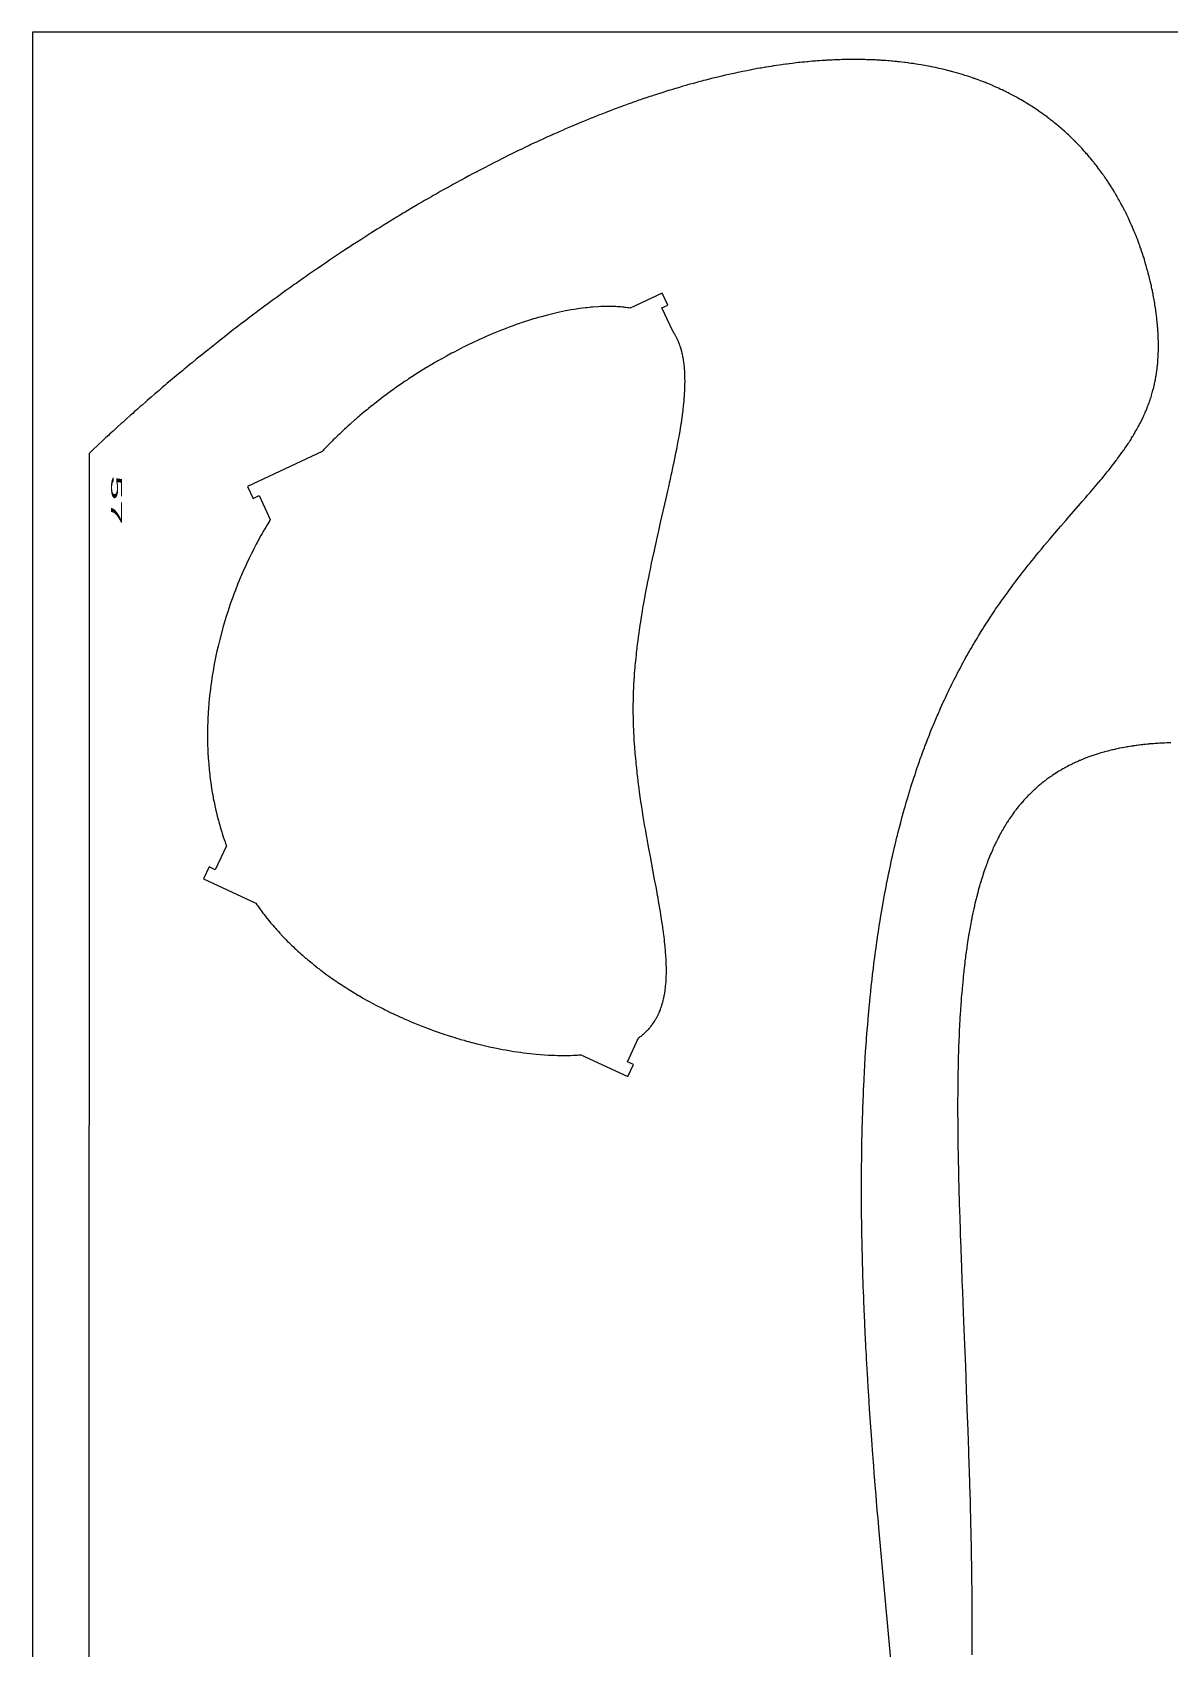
# Model space of a CAD drawing. Header units: metres. Extents: x 790 to 915, y 0 to 250.
# Drawn here: x 790.3 to 841.8, y 176.3 to 249.5 of the extents above; entities that cross this region are included whole.
import ezdxf

# ---------------------------------------------------------------- set-up
doc = ezdxf.new("R2010")
doc.units = ezdxf.units.M
doc.header["$MEASUREMENT"] = 0
doc.layers.add('1', color=7, linetype='Continuous', lineweight=0)
doc.styles.add('Style-ENGINEERING', font='ENGINEERING.shx')

msp = doc.modelspace()

# ---------------------------------------------------------------- linework, layer by layer
at = {"flags": 128}
for points in [[(915.266535, -0.455962), (915.266535, 249.544038), (790.266535, 249.544038), (790.266535, -0.455962), (915.266535, -0.455962)], [(829.147963, 175.811909), (829.102369, 176.308662), (829.010862, 177.302144), (828.919442, 178.295632), (828.873945, 178.792393), (828.813659, 179.454771), (828.78372, 179.785976), (828.739121, 180.282808), (828.680329, 180.945304), (828.651262, 181.276578), (828.608121, 181.773526), (828.570278, 182.215297), (828.551547, 182.436197), (828.523703, 182.767568), (828.482536, 183.264672), (828.446586, 183.706593), (828.42885, 183.927572), (828.402556, 184.259066), (828.37665, 184.59059), (828.363847, 184.756364), (828.336693, 185.112498), (828.323298, 185.29058), (828.303442, 185.557721), (828.274202, 185.958476), (828.245636, 186.359284), (828.231615, 186.55971), (828.20411, 186.960603), (828.190634, 187.161072), (828.170772, 187.461804), (828.164696, 187.555141), (828.138528, 187.964845), (828.125758, 188.169691), (828.107004, 188.476953), (828.088741, 188.784205), (828.079798, 188.937828), (828.062293, 189.245067), (828.053734, 189.398683), (828.041143, 189.629103), (828.024822, 189.93632), (828.016864, 190.089925), (828.005186, 190.320327), (827.988259, 190.66592), (827.973817, 190.973103), (827.966813, 191.12669), (827.956583, 191.357066), (827.941867, 191.702619), (827.927919, 192.048157), (827.921238, 192.22092), (827.910295, 192.515762), (827.905043, 192.663179), (827.897443, 192.884299), (827.886677, 193.215967), (827.876684, 193.547621), (827.871983, 193.713442), (827.864118, 194.008227), (827.860424, 194.155615), (827.855187, 194.376691), (827.848021, 194.708293), (827.841697, 195.03988), (827.838855, 195.205667), (827.834339, 195.50039), (827.832341, 195.647747), (827.829673, 195.868776), (827.827405, 196.089797), (827.826422, 196.200305), (827.824761, 196.421316), (827.824085, 196.531818), (827.823264, 196.697568), (827.822388, 196.992224), (827.822232, 197.139547), (827.822356, 197.360525), (827.822914, 197.581494), (827.823357, 197.691976), (827.824576, 197.912933), (827.825352, 198.023409), (827.826729, 198.189119), (827.829808, 198.483702), (827.831654, 198.630988), (827.834813, 198.851909), (827.838444, 199.072822), (827.840439, 199.183275), (827.844789, 199.404175), (827.847147, 199.514622), (827.850913, 199.680287), (827.858298, 199.974791), (827.862326, 200.122037), (827.868791, 200.342897), (827.875771, 200.563749), (827.879457, 200.674171), (827.887223, 200.895007), (827.891305, 201.005422), (827.89768, 201.17104), (827.90563, 201.36732), (827.909767, 201.465457), (827.916176, 201.612658), (827.926255, 201.833453), (827.936899, 202.054236), (827.942435, 202.164624), (827.953941, 202.385392), (827.959912, 202.495772), (827.969145, 202.661337), (827.980522, 202.857554), (827.986388, 202.955659), (827.995412, 203.102813), (828.009461, 203.323534), (828.024131, 203.544243), (828.031702, 203.654594), (828.047323, 203.875286), (828.055375, 203.985627), (828.067758, 204.151134), (828.082913, 204.347281), (828.090688, 204.445351), (828.102599, 204.592452), (828.121033, 204.813092), (828.140157, 205.033719), (828.149982, 205.144028), (828.170162, 205.364636), (828.180521, 205.474935), (828.196399, 205.640378), (828.215752, 205.836448), (828.215752, 205.836448), (828.225648, 205.934478), (828.240771, 206.08152), (828.264088, 206.30207), (828.288179, 206.522606), (828.300519, 206.632868), (828.325795, 206.853383), (828.338734, 206.963634), (828.358526, 207.129004), (828.385638, 207.349485), (828.399508, 207.459719), (828.420711, 207.625063), (828.442398, 207.790398), (828.453426, 207.873062), (828.481537, 208.079712), (828.495886, 208.183031), (828.517778, 208.338004), (828.540119, 208.492968), (828.551458, 208.570447), (828.558316, 208.616932), (828.587648, 208.81269), (828.602577, 208.910486), (828.625303, 209.057076), (828.648429, 209.20354), (828.660142, 209.276725), (828.683874, 209.422998), (828.695893, 209.496087), (828.714112, 209.605659), (828.738765, 209.751643), (828.751247, 209.824586), (828.770164, 209.93394), (828.79898, 210.097832), (828.833823, 210.291857), (828.851528, 210.38878), (828.878442, 210.534054), (828.905786, 210.679192), (828.919621, 210.75171), (828.947617, 210.896643), (828.96178, 210.969058), (828.983231, 211.077615), (829.01222, 211.222237), (829.026882, 211.294495), (829.049085, 211.402816), (829.082865, 211.565148), (829.113375, 211.709292), (829.128801, 211.78131), (829.152157, 211.889269), (829.187678, 212.051054), (829.22379, 212.212654), (829.24207, 212.293383), (829.285998, 212.484554), (829.30828, 212.580039), (829.342105, 212.723141), (829.376416, 212.866091), (829.393754, 212.937508), (829.4288, 213.080226), (829.446508, 213.151527), (829.473304, 213.258405), (829.509471, 213.400772), (829.527743, 213.471896), (829.555388, 213.578507), (829.597394, 213.738255), (829.635279, 213.880081), (829.654416, 213.950933), (829.683365, 214.057135), (829.727342, 214.216263), (829.771988, 214.375182), (829.794564, 214.454561), (829.830586, 214.579892), (829.848757, 214.642507), (829.876214, 214.736367), (829.917854, 214.877013), (829.960045, 215.017487), (829.981348, 215.087659), (830.024372, 215.22787), (830.046095, 215.29791), (830.078943, 215.402887), (830.123238, 215.542699), (830.1456, 215.612538), (830.179411, 215.717212), (830.230739, 215.874031), (830.276984, 216.013231), (830.300326, 216.082762), (830.335617, 216.186971), (830.38918, 216.343088), (830.443503, 216.498966), (830.470951, 216.576815), (830.514718, 216.699712), (830.536783, 216.761104), (830.570109, 216.85312), (830.620612, 216.990981), (830.67174, 217.128647), (830.697538, 217.197406), (830.74961, 217.334775), (830.775884, 217.403385), (830.815595, 217.506206), (830.869104, 217.643123), (830.896102, 217.711506), (830.936903, 217.813984), (830.998794, 217.967484), (831.054509, 218.103708), (831.082616, 218.171742), (831.125089, 218.273695), (831.189506, 218.426401), (831.254779, 218.578839), (831.287739, 218.654956), (831.340267, 218.775101), (831.366734, 218.83511), (831.406692, 218.925042), (831.467209, 219.059758), (831.528425, 219.194254), (831.559297, 219.261419), (831.621571, 219.395583), (831.652975, 219.462581), (831.700415, 219.562972), (831.764298, 219.696631), (831.79651, 219.763375), (831.845168, 219.863384), (831.894235, 219.963265), (831.918923, 220.013157), (831.989434, 220.154341), (832.025002, 220.224835), (832.078746, 220.330452), (832.132961, 220.435921), (832.160247, 220.4886), (832.215174, 220.593846), (832.242817, 220.646412), (832.284505, 220.725192), (832.34051, 220.830099), (832.368692, 220.882496), (832.411193, 220.961021), (832.475455, 221.078647), (832.486858, 221.099383), (832.522441, 221.163827), (832.594079, 221.292385), (832.666343, 221.420503), (832.714867, 221.505671), (832.747372, 221.562342), (832.812751, 221.675423), (832.855041, 221.747936), (832.883348, 221.796199), (832.940233, 221.892535), (832.968811, 221.940608), (833.026238, 222.036565), (833.084025, 222.13227), (833.122749, 222.195933), (833.200676, 222.322926), (833.24479, 222.394163), (833.274311, 222.441577), (833.333619, 222.536217), (833.363407, 222.583444), (833.423248, 222.677712), (833.483441, 222.771733), (833.523766, 222.834277), (833.604883, 222.959038), (833.650784, 223.029025), (833.681494, 223.075607), (833.743173, 223.168589), (833.774142, 223.21499), (833.836338, 223.307611), (833.898875, 223.399992), (833.940756, 223.461448), (834.024968, 223.584043), (834.0726, 223.652819), (834.104459, 223.698597), (834.168427, 223.789978), (834.200534, 223.835582), (834.264996, 223.926618), (834.329783, 224.017425), (834.373154, 224.077838), (834.460323, 224.198365), (834.509604, 224.265988), (834.608696, 224.400862), (834.708484, 224.53525), (834.775389, 224.624576), (834.82016, 224.684009), (834.910096, 224.8026), (834.960915, 224.869147), (835.063037, 225.001902), (835.165794, 225.134212), (835.234642, 225.222179), (835.280691, 225.280718), (835.373144, 225.397549), (835.425352, 225.463124), (835.530197, 225.593973), (835.635596, 225.724436), (835.706159, 225.811202), (835.75333, 225.868957), (835.847972, 225.984256), (835.968307, 226.129794), (836.048858, 226.22659), (836.102698, 226.291023), (836.210698, 226.419665), (836.332664, 226.564029), (836.414219, 226.660064), (836.468692, 226.724002), (836.577867, 226.851683), (836.742149, 227.042767), (836.851968, 227.169906), (836.851968, 227.169906), (837.072171, 227.423708), (837.320509, 227.70872), (837.651876, 228.088526), (837.817329, 228.278623), (837.98242, 228.469026), (838.064775, 228.564388), (838.174332, 228.691748), (838.228987, 228.755531), (838.310796, 228.851353), (838.419509, 228.979425), (838.47369, 229.043607), (838.554722, 229.140084), (838.662271, 229.269136), (838.715814, 229.333857), (838.795814, 229.431204), (838.866586, 229.51802), (838.901844, 229.561535), (838.954565, 229.626949), (839.03325, 229.725404), (839.111429, 229.824286), (839.150317, 229.873896), (839.208383, 229.948536), (839.266117, 230.023456), (839.294854, 230.061025), (839.352057, 230.136392), (839.38052, 230.174192), (839.423035, 230.231045), (839.481422, 230.309923), (839.510426, 230.349469), (839.553687, 230.408927), (839.618009, 230.498436), (839.681618, 230.588347), (839.713145, 230.633459), (839.755545, 230.694734), (839.776611, 230.725448), (839.808038, 230.771614), (839.854783, 230.841087), (839.901042, 230.910834), (839.923984, 230.945813), (839.964454, 231.008177), (839.984534, 231.039445), (840.014457, 231.08646), (840.058889, 231.157237), (840.102763, 231.228329), (840.124485, 231.263996), (840.162743, 231.327607), (840.181696, 231.359511), (840.209901, 231.407495), (840.251695, 231.47976), (840.292857, 231.552381), (840.313196, 231.588828), (840.345001, 231.646613), (840.360747, 231.675593), (840.384167, 231.719176), (840.418844, 231.784806), (840.452965, 231.85075), (840.469813, 231.883841), (840.503078, 231.950268), (840.519492, 231.983605), (840.543834, 232.033767), (840.575763, 232.100947), (840.591498, 232.134666), (840.614809, 232.185409), (840.637767, 232.236352), (840.649111, 232.261899), (840.676461, 232.324562), (840.689931, 232.356009), (840.709879, 232.403325), (840.739214, 232.47463), (840.767837, 232.546336), (840.781879, 232.582341), (840.809417, 232.654659), (840.822911, 232.690973), (840.842805, 232.74564), (840.846823, 232.756851), (840.869211, 232.82044), (840.883778, 232.862884), (840.893331, 232.891204), (840.912056, 232.947897), (840.925767, 232.990466), (840.934749, 233.018867), (840.952336, 233.075726), (840.960941, 233.104182), (840.977774, 233.16115), (840.994105, 233.21819), (841.004714, 233.256257), (841.025268, 233.332488), (841.035792, 233.372897), (841.04267, 233.399857), (841.056098, 233.453823), (841.062649, 233.48083), (841.075425, 233.534891), (841.087768, 233.589015), (841.095757, 233.625132), (841.111164, 233.69745), (841.119497, 233.738177), (841.124919, 233.765347), (841.135447, 233.819734), (841.140554, 233.84695), (841.150452, 233.901429), (841.159934, 233.955967), (841.166026, 233.992359), (841.17766, 234.065223), (841.183885, 234.106256), (841.187908, 234.133629), (841.195651, 234.18842), (841.199372, 234.215837), (841.206514, 234.270714), (841.213259, 234.325649), (841.217537, 234.362305), (841.225572, 234.43569), (841.229789, 234.477014), (841.237575, 234.559754), (841.244507, 234.642619), (841.24866, 234.697929), (841.251223, 234.734833), (841.255857, 234.808712), (841.257593, 234.839474), (841.260733, 234.901047), (841.263433, 234.962684), (841.26499, 235.00381), (841.26753, 235.086146), (841.268938, 235.14797), (841.269642, 235.189219), (841.270497, 235.2718), (841.270649, 235.31313), (841.270413, 235.395868), (841.269465, 235.47871), (841.268443, 235.533995), (841.267591, 235.570876), (841.265479, 235.644697), (841.265091, 235.656547), (841.261498, 235.751252), (841.258633, 235.814292), (841.256519, 235.856277), (841.25181, 235.940148), (841.249219, 235.982035), (841.243576, 236.065716), (841.23733, 236.149273), (841.232838, 236.20491), (841.229701, 236.241973), (841.22309, 236.316029), (841.219177, 236.357646), (841.210942, 236.440796), (841.202171, 236.523837), (841.196033, 236.579138), (841.191815, 236.615979), (841.18308, 236.689601), (841.177995, 236.730978), (841.167457, 236.813657), (841.156432, 236.896236), (841.148814, 236.951235), (841.132939, 237.0611), (841.126768, 237.102255), (841.114072, 237.184492), (841.100906, 237.266634), (841.091869, 237.321341), (841.073173, 237.43063), (841.06595, 237.471569), (841.051156, 237.553378), (841.035903, 237.635092), (841.025478, 237.689516), (841.004019, 237.798238), (840.995762, 237.838967), (840.978907, 237.920353), (840.961596, 238.001646), (840.949803, 238.05579), (840.92561, 238.163954), (840.90061, 238.271952), (840.887808, 238.325889), (840.868225, 238.406718), (840.848189, 238.487453), (840.838001, 238.527786), (840.813396, 238.623298), (840.800854, 238.671004), (840.78174, 238.742502), (840.752392, 238.849611), (840.722228, 238.956553), (840.70684, 239.009961), (840.675447, 239.116652), (840.659443, 239.169934), (840.63505, 239.249778), (840.602738, 239.353138), (840.586288, 239.404758), (840.561243, 239.482112), (840.535753, 239.559376), (840.52284, 239.597973), (840.496679, 239.675099), (840.483429, 239.713627), (840.463343, 239.771376), (840.436164, 239.848294), (840.422405, 239.886718), (840.401551, 239.944311), (840.369788, 240.0306), (840.365662, 240.041685), (840.334421, 240.124734), (840.31862, 240.166152), (840.294694, 240.228148), (840.294694, 240.228148), (840.258298, 240.320843), (840.221293, 240.41318), (840.202562, 240.459215), (840.164643, 240.551015), (840.145455, 240.59678), (840.116386, 240.665261), (840.07717, 240.756076), (840.057333, 240.80135), (840.027291, 240.869092), (839.981583, 240.970326), (839.935098, 241.071103), (839.911564, 241.12132), (839.879882, 241.188098), (839.86391, 241.221411), (839.839791, 241.271284), (839.803244, 241.345878), (839.759358, 241.43395), (839.737182, 241.477849), (839.703625, 241.543526), (839.669717, 241.608996), (839.652631, 241.641654), (839.618194, 241.706813), (839.600842, 241.739315), (839.574649, 241.78797), (839.539414, 241.85266), (839.521663, 241.884927), (839.49487, 241.933229), (839.454302, 242.005461), (839.405634, 242.090724), (839.38106, 242.133214), (839.343899, 242.196773), (839.306375, 242.260118), (839.287476, 242.291711), (839.249406, 242.354736), (839.230234, 242.386168), (839.201305, 242.433215), (839.16241, 242.495756), (839.142825, 242.526945), (839.113274, 242.573627), (839.068557, 242.64342), (839.014949, 242.725781), (838.987897, 242.766815), (838.947005, 242.828182), (838.905737, 242.889328), (838.884961, 242.919818), (838.843126, 242.98063), (838.822065, 243.010953), (838.790296, 243.056331), (838.747601, 243.116639), (838.72611, 243.146708), (838.693693, 243.191706), (838.644659, 243.258964), (838.600661, 243.318506), (838.578516, 243.348191), (838.545116, 243.392611), (838.4946, 243.458998), (838.443585, 243.525092), (838.417889, 243.558029), (838.365157, 243.624892), (838.338593, 243.658209), (838.298501, 243.708038), (838.237805, 243.782454), (838.176434, 243.856472), (838.145494, 243.893332), (838.083104, 243.966751), (838.051652, 244.003309), (838.004152, 244.057955), (837.973745, 244.092586), (837.912593, 244.161416), (837.850993, 244.229672), (837.809677, 244.274858), (837.782023, 244.30484), (837.726448, 244.364466), (837.663505, 244.431006), (837.621295, 244.475049), (837.593044, 244.50427), (837.53628, 244.562375), (837.493476, 244.605659), (837.46483, 244.634375), (837.407276, 244.69147), (837.378367, 244.71985), (837.320287, 244.776273), (837.261857, 244.83225), (837.22271, 244.86932), (837.196526, 244.893923), (837.143951, 244.942865), (837.082771, 244.99906), (837.04178, 245.036262), (837.014361, 245.060947), (836.959307, 245.110038), (836.917825, 245.146613), (836.89008, 245.170881), (836.834373, 245.219138), (836.806411, 245.243128), (836.750269, 245.290829), (836.693837, 245.338161), (836.656055, 245.36951), (836.580107, 245.431716), (836.515625, 245.483692), (836.472435, 245.518083), (836.443551, 245.540895), (836.385567, 245.586242), (836.34189, 245.620011), (836.312682, 245.642409), (836.254049, 245.686927), (836.224625, 245.709049), (836.165561, 245.753015), (836.106208, 245.796614), (836.06648, 245.825475), (835.98664, 245.882708), (835.918878, 245.93049), (835.873501, 245.962087), (835.843159, 245.983036), (835.782261, 246.024659), (835.736399, 246.055636), (835.705735, 246.076172), (835.64419, 246.11697), (835.61331, 246.13723), (835.551335, 246.177477), (835.489072, 246.217356), (835.447404, 246.243739), (835.363685, 246.296014), (835.295288, 246.338008), (835.260963, 246.358843), (835.209317, 246.389894), (835.131493, 246.436016), (835.053242, 246.481593), (835.013957, 246.504177), (834.935066, 246.548935), (834.895461, 246.57111), (834.835852, 246.604115), (834.756001, 246.647646), (834.715915, 246.669206), (834.655586, 246.70129), (834.564642, 246.748841), (834.506114, 246.778931), (834.467032, 246.798803), (834.388715, 246.838099), (834.349481, 246.857524), (834.270862, 246.895929), (834.192043, 246.933746), (834.139386, 246.958632), (834.104233, 246.975079), (834.033811, 247.007629), (833.957581, 247.04227), (833.906661, 247.065071), (833.87267, 247.080142), (833.804583, 247.109971), (833.753426, 247.132073), (833.719278, 247.146678), (833.650876, 247.175582), (833.616624, 247.189881), (833.548015, 247.218174), (833.479269, 247.246062), (833.433363, 247.26443), (833.341369, 247.300632), (833.263562, 247.330627), (833.211596, 247.350344), (833.17691, 247.363366), (833.107438, 247.389115), (833.055247, 247.408169), (833.020411, 247.420749), (832.950641, 247.445618), (832.915706, 247.457908), (832.845739, 247.482196), (832.775641, 247.5061), (832.728837, 247.521823), (832.635056, 247.55276), (832.555751, 247.578339), (832.50279, 247.595126), (832.396654, 247.628066), (832.343479, 247.644221), (832.236916, 247.675903), (832.130071, 247.706752), (832.058684, 247.726859), (832.011025, 247.740061), (831.91554, 247.765978), (831.876874, 247.776273), (831.799435, 247.796548), (831.721854, 247.816405), (831.670055, 247.829412), (831.566269, 247.854871), (831.488265, 247.873484), (831.436186, 247.885663), (831.331841, 247.909477), (831.279576, 247.921112), (831.174862, 247.94384), (831.069905, 247.96585), (830.999799, 247.980126), (830.953002, 247.989468), (830.859265, 248.007733), (830.836026, 248.012169), (830.750806, 248.028127), (830.693988, 248.038497), (830.580341, 248.058601), (830.523513, 248.068336), (830.409845, 248.08718), (830.296163, 248.105198), (830.296163, 248.105198), (830.220367, 248.116755), (830.169833, 248.12426), (830.068757, 248.138794), (829.98605, 248.150217), (829.930908, 248.157601), (829.820613, 248.171814), (829.765461, 248.178647), (829.655148, 248.191768), (829.544822, 248.20417), (829.471264, 248.212043), (829.422223, 248.217118), (829.324133, 248.226852), (829.241361, 248.234638), (829.186177, 248.239613), (829.075799, 248.249049), (829.020605, 248.253513), (828.91021, 248.261933), (828.799802, 248.269685), (828.726191, 248.274485), (828.677113, 248.277523), (828.578952, 248.283211), (828.496122, 248.287613), (828.440898, 248.290346), (828.330442, 248.295332), (828.27521, 248.297587), (828.164738, 248.301624), (828.054254, 248.305036), (827.980593, 248.306966), (827.931482, 248.308101), (827.833255, 248.310008), (827.750369, 248.311244), (827.695109, 248.311879), (827.58458, 248.312699), (827.529312, 248.312886), (827.418767, 248.312816), (827.308213, 248.312158), (827.234504, 248.311396), (827.185362, 248.310745), (827.087073, 248.309103), (827.004135, 248.307365), (826.94884, 248.306029), (826.838243, 248.302933), (826.782941, 248.301175), (826.672329, 248.29724), (826.561707, 248.292751), (826.487954, 248.289453), (826.438783, 248.287119), (826.340435, 248.28213), (826.257448, 248.277589), (826.202121, 248.274393), (826.091459, 248.267602), (826.036124, 248.264007), (825.925449, 248.256421), (825.814764, 248.248312), (825.740969, 248.242616), (825.69177, 248.238691), (825.593368, 248.230536), (825.479196, 248.220569), (825.403077, 248.213624), (825.352328, 248.208861), (825.250825, 248.199018), (825.174693, 248.19136), (825.123936, 248.186124), (825.022416, 248.175339), (824.971654, 248.169791), (824.870122, 248.158386), (824.768583, 248.146571), (824.700887, 248.138468), (824.565482, 248.121723), (824.542113, 248.118761), (824.451288, 248.107047), (824.390788, 248.099068), (824.269911, 248.082705), (824.209532, 248.074323), (824.088895, 248.057161), (823.968415, 248.039473), (823.888182, 248.027393), (823.834731, 248.019212), (823.727921, 248.002548), (823.604476, 247.982765), (823.522268, 247.969281), (823.467501, 247.960161), (823.358062, 247.941612), (823.276063, 247.927431), (823.221435, 247.917849), (823.11227, 247.898383), (823.057733, 247.888498), (822.948749, 247.868431), (822.839883, 247.847968), (822.767372, 247.834108), (822.622504, 247.80587), (822.541106, 247.789687), (822.378502, 247.756677), (822.216152, 247.72282), (822.108059, 247.699784), (822.036058, 247.684223), (821.892202, 247.652612), (821.811368, 247.634549), (821.649881, 247.597817), (821.488634, 247.560287), (821.381267, 247.534829), (821.309747, 247.517664), (821.166845, 247.482875), (821.086543, 247.463039), (820.92611, 247.422796), (820.765903, 247.381799), (820.659223, 247.354053), (820.588157, 247.335373), (820.446157, 247.297578), (820.366358, 247.276065), (820.206922, 247.232499), (820.047701, 247.188218), (819.941671, 247.158304), (819.871036, 247.138188), (819.729891, 247.097543), (819.571299, 247.051166), (819.465684, 247.019868), (819.395325, 246.998835), (819.254727, 246.956368), (819.149382, 246.924171), (819.079202, 246.902542), (818.938959, 246.858891), (818.868896, 246.836871), (818.728885, 246.792445), (818.589028, 246.747508), (818.495875, 246.717269), (818.43381, 246.696985), (818.309768, 246.65612), (818.231335, 246.630058), (818.074607, 246.577464), (817.918066, 246.524251), (817.813807, 246.488434), (817.744347, 246.464406), (817.605534, 246.415989), (817.44954, 246.360952), (817.345643, 246.323929), (817.276423, 246.2991), (817.138088, 246.249093), (817.034427, 246.211282), (816.965364, 246.185932), (816.82734, 246.134886), (816.758379, 246.109192), (816.620559, 246.057464), (816.482875, 246.005287), (816.39116, 245.970254), (816.207907, 245.899596), (816.05347, 245.83937), (815.950604, 245.798913), (815.882067, 245.771806), (815.745091, 245.717268), (815.642443, 245.676083), (815.574052, 245.648493), (815.437364, 245.592993), (815.369068, 245.565084), (815.23257, 245.508952), (815.096199, 245.452401), (815.005353, 245.41447), (814.823828, 245.338057), (814.713849, 245.291362), (814.640575, 245.260083), (814.494131, 245.197173), (814.420962, 245.165542), (814.274729, 245.10193), (814.128635, 245.037854), (814.031315, 244.99488), (813.836857, 244.908321), (813.79409, 244.88916), (813.604285, 244.803591), (813.478001, 244.746178), (813.393923, 244.70774), (813.226034, 244.630479), (813.100348, 244.572198), (813.016667, 244.533185), (812.849564, 244.454782), (812.766142, 244.415393), (812.599553, 244.336242), (812.433303, 244.256599), (812.322657, 244.203233), (812.248975, 244.167536), (812.101806, 244.095857), (811.953062, 244.022898), (811.854047, 243.974046), (811.656364, 243.875833), (811.557697, 243.826474), (811.360706, 243.727256), (811.164169, 243.627377), (811.033395, 243.560428), (810.946323, 243.515634), (810.772441, 243.425665), (810.626, 243.34936), (810.528509, 243.298291), (810.333853, 243.195679), (810.236687, 243.144138), (810.042676, 243.040588), (809.849091, 242.936419), (809.720269, 242.866633), (809.634491, 242.819959), (809.463182, 242.726251), (809.463182, 242.726251), (809.318894, 242.646816), (809.22283, 242.593672), (809.03101, 242.486939), (808.935252, 242.433351), (808.744039, 242.325735), (808.553228, 242.217536), (808.426241, 242.145082), (808.341681, 242.096638), (808.172794, 241.999409), (808.030537, 241.917023), (807.93582, 241.861923), (807.746676, 241.751299), (807.652249, 241.695778), (807.463682, 241.584317), (807.275496, 241.472302), (807.150248, 241.397321), (807.066843, 241.347198), (806.900254, 241.246629), (806.759924, 241.161442), (806.666487, 241.104482), (806.479889, 240.990159), (806.386728, 240.932798), (806.20068, 240.817675), (806.014996, 240.702024), (805.891408, 240.624631), (805.809105, 240.572906), (805.644711, 240.469147), (805.506224, 240.381282), (805.41401, 240.322543), (805.229849, 240.204679), (805.137901, 240.145555), (804.954268, 240.026922), (804.770986, 239.907781), (804.648991, 239.828072), (804.567747, 239.774807), (804.405464, 239.667981), (804.26875, 239.577539), (804.177715, 239.517087), (803.995901, 239.395812), (803.905122, 239.334988), (803.72382, 239.212968), (803.542857, 239.090456), (803.422403, 239.008509), (803.342183, 238.953756), (803.181942, 238.843962), (803.046945, 238.751024), (802.957052, 238.688913), (802.777514, 238.564329), (802.68787, 238.501856), (802.50883, 238.376549), (802.330121, 238.250761), (802.211164, 238.166637), (802.131941, 238.110436), (801.973689, 237.997752), (801.840365, 237.902383), (801.751584, 237.838655), (801.574267, 237.710844), (801.48573, 237.646761), (801.3089, 237.518242), (801.132394, 237.389252), (801.014903, 237.302998), (800.936656, 237.245379), (800.780351, 237.129865), (800.648667, 237.032112), (800.560977, 236.966798), (800.385839, 236.835821), (800.29839, 236.770157), (800.123732, 236.638482), (799.949393, 236.506342), (799.833345, 236.417992), (799.756058, 236.358977), (799.601672, 236.240674), (799.471604, 236.140571), (799.384992, 236.073692), (799.212005, 235.939588), (799.12563, 235.872363), (798.953119, 235.737567), (798.780925, 235.602311), (798.666304, 235.511885), (798.589969, 235.451488), (798.437485, 235.33042), (798.285252, 235.208989), (798.209228, 235.148138), (798.09531, 235.05669), (797.924697, 234.919136), (797.7544, 234.781123), (797.66937, 234.711944), (797.499547, 234.573242), (797.414754, 234.503718), (797.287713, 234.399217), (797.137376, 234.27503), (797.062302, 234.212799), (796.949807, 234.119284), (796.781329, 233.978627), (796.613168, 233.837508), (796.529207, 233.766776), (796.361522, 233.624966), (796.2778, 233.553887), (796.152364, 233.447052), (796.003932, 233.320097), (795.929811, 233.256481), (795.818746, 233.160887), (795.652417, 233.017107), (795.486407, 232.872862), (795.403523, 232.800565), (795.237995, 232.655621), (795.155352, 232.582973), (795.031538, 232.473782), (794.88503, 232.344029), (794.811872, 232.279013), (794.702255, 232.181315), (794.5381, 232.034375), (794.374271, 231.886962), (794.292479, 231.813078), (794.129139, 231.664952), (794.047592, 231.590711), (793.925426, 231.479125), (793.780876, 231.346527), (793.708699, 231.280086), (793.600556, 231.180246), (793.438618, 231.030085), (793.277012, 230.879439), (793.196335, 230.803935), (793.035232, 230.65256), (792.954806, 230.576689), (792.834325, 230.462653), (792.829987, 169.579707)], [(819.289287, 235.973115), (818.782145, 237.060684), (819.054037, 237.187469), (818.800466, 237.731254), (817.338421, 237.049491), (817.282376, 237.058314), (817.244718, 237.063884), (817.219483, 237.067459), (817.168702, 237.074278), (817.130347, 237.079102), (817.104649, 237.082181), (817.052948, 237.088008), (817.026947, 237.090757), (816.974644, 237.095926), (816.921944, 237.100656), (816.815365, 237.108806), (816.774997, 237.111413), (816.747965, 237.113014), (816.693615, 237.115892), (816.666298, 237.117168), (816.611381, 237.119395), (816.55609, 237.121189), (816.444403, 237.123483), (816.416254, 237.123788), (816.359684, 237.124074), (816.302757, 237.123932), (816.187844, 237.122363), (816.129866, 237.120938), (816.012882, 237.116813), (815.894554, 237.11099), (815.653977, 237.094282), (815.562449, 237.086284), (815.501043, 237.08043), (815.377316, 237.06747), (815.315002, 237.060366), (815.189492, 237.044915), (815.062829, 237.027811), (814.806157, 236.98867), (814.676204, 236.966647), (814.413209, 236.917727), (814.146283, 236.862352), (813.601546, 236.732444), (813.324189, 236.658015), (813.184363, 236.618455), (813.04381, 236.577339), (812.97327, 236.5562), (812.689432, 236.467788), (812.546557, 236.42128), (812.403083, 236.373245), (812.33113, 236.348658), (812.18681, 236.298346), (812.11445, 236.272624), (812.005671, 236.233334), (811.860202, 236.179635), (811.787291, 236.152224), (811.677715, 236.110408), (811.567898, 236.067756), (811.512903, 236.046117), (811.218688, 235.927204), (811.071056, 235.865543), (810.923113, 235.802422), (810.849033, 235.770316), (810.700674, 235.705017), (810.626403, 235.671825), (810.514891, 235.621362), (810.36603, 235.552823), (810.291532, 235.518017), (810.179709, 235.465139), (810.067807, 235.411461), (810.01183, 235.384324), (809.862486, 235.310985), (809.787781, 235.273788), (809.675695, 235.217334), (809.563583, 235.160092), (809.507521, 235.131177), (809.395392, 235.07276), (809.339329, 235.043258), (809.255239, 234.998641), (809.105776, 234.918243), (809.031067, 234.877528), (808.919039, 234.815813), (808.807067, 234.753329), (808.751105, 234.7218), (808.639238, 234.658168), (808.583336, 234.626066), (808.499526, 234.577557), (808.387867, 234.512214), (808.332079, 234.47926), (808.248453, 234.429474), (808.164898, 234.379265), (808.123149, 234.354003), (807.826875, 234.171326), (807.679184, 234.078006), (807.531827, 233.983374), (807.458284, 233.935567), (807.311483, 233.838978), (807.238233, 233.790197), (807.128557, 233.71642), (806.98271, 233.616923), (806.909961, 233.566694), (806.801065, 233.490751), (806.692454, 233.414091), (806.638259, 233.375494), (806.494112, 233.271697), (806.422249, 233.219326), (806.314727, 233.140181), (806.207543, 233.060332), (806.154082, 233.020144), (806.047429, 232.939244), (805.994239, 232.898532), (805.914631, 232.837138), (805.77364, 232.727031), (805.703409, 232.671517), (805.598403, 232.587672), (805.493816, 232.503142), (805.441683, 232.460621), (805.337747, 232.375067), (805.285947, 232.332036), (805.20846, 232.267172), (805.105551, 232.180095), (805.054275, 232.136304), (804.977586, 232.070304), (804.901174, 232.003926), (804.863073, 231.970597), (804.728181, 231.851335), (804.66108, 231.791263), (804.560871, 231.700603), (804.461202, 231.609286), (804.411574, 231.563381), (804.312738, 231.471082), (804.263533, 231.424688), (804.189996, 231.354793), (804.092461, 231.261033), (804.043916, 231.213911), (803.971382, 231.142926), (803.899193, 231.071581), (803.863229, 231.035773), (803.767757, 230.939848), (803.72026, 230.891647), (803.649315, 230.819048), (803.578738, 230.746093), (803.543589, 230.709483), (803.473573, 230.635997), (803.438706, 230.599122), (803.386586, 230.543644), (800.009611, 228.968934), (800.263182, 228.42515), (800.535074, 228.551935), (801.042216, 227.464366), (801.019132, 227.4266), (800.973228, 227.350925), (800.927678, 227.275062), (800.897509, 227.224382), (800.837644, 227.122777), (800.79316, 227.04636), (800.763703, 226.995316), (800.705263, 226.892988), (800.676282, 226.841707), (800.618797, 226.738912), (800.561949, 226.635812), (800.524406, 226.566912), (800.450173, 226.428718), (800.408919, 226.350757), (800.381616, 226.298693), (800.327495, 226.194354), (800.300676, 226.142079), (800.247522, 226.037325), (800.195015, 225.932299), (800.160371, 225.862134), (800.091948, 225.721456), (800.066588, 225.668584), (800.016356, 225.562652), (799.966777, 225.456471), (799.934088, 225.385549), (799.869584, 225.243387), (799.821973, 225.136494), (799.790597, 225.065106), (799.728726, 224.922031), (799.698231, 224.850349), (799.638125, 224.7067), (799.579198, 224.562683), (799.464899, 224.273594), (799.423262, 224.164839), (799.395877, 224.092234), (799.342002, 223.946788), (799.315513, 223.87395), (799.263435, 223.728053), (799.212559, 223.581869), (799.114425, 223.28869), (799.090648, 223.215235), (799.044004, 223.068144), (798.998576, 222.920821), (798.911381, 222.625527), (798.75173, 222.032688), (798.679324, 221.735336), (798.611899, 221.437491), (798.580062, 221.288413), (798.520157, 220.99001), (798.492094, 220.840708), (798.492094, 220.840708), (798.465296, 220.691356), (798.452372, 220.616664), (798.427476, 220.467258), (798.415505, 220.392547), (798.398147, 220.280473), (798.376119, 220.131038), (798.365584, 220.056322), (798.350384, 219.944255), (798.335905, 219.8322), (798.328937, 219.776178), (798.294835, 219.477497), (798.279723, 219.32824), (798.265908, 219.179054), (798.259488, 219.104492), (798.247625, 218.955437), (798.242182, 218.880946), (798.234631, 218.769262), (798.225708, 218.620452), (798.221739, 218.546095), (798.2164, 218.434623), (798.211802, 218.323233), (798.209781, 218.267569), (798.2053, 218.119244), (798.203555, 218.045144), (798.201559, 217.934077), (798.200309, 217.823114), (798.199965, 217.767673), (798.199837, 217.656876), (798.200055, 217.60152), (798.200733, 217.518544), (798.206571, 217.224091), (798.211502, 217.077223), (798.217779, 216.930611), (798.221423, 216.857404), (798.229724, 216.711197), (798.234382, 216.638199), (798.242005, 216.52884), (798.253356, 216.383292), (798.259542, 216.310634), (798.26946, 216.201797), (798.280146, 216.093145), (798.285777, 216.038889), (798.301734, 215.894444), (798.310227, 215.822353), (798.323611, 215.714386), (798.337768, 215.606626), (798.345137, 215.552825), (798.360458, 215.445386), (798.368409, 215.391748), (798.380702, 215.311396), (798.403637, 215.168864), (798.415624, 215.097752), (798.434258, 214.991283), (798.453674, 214.885055), (798.463676, 214.832033), (798.484269, 214.726177), (798.494861, 214.673344), (798.511117, 214.594215), (798.533481, 214.488939), (798.54496, 214.4364), (798.562547, 214.357718), (798.58058, 214.279189), (798.589764, 214.239982), (798.623319, 214.1009), (798.640626, 214.031548), (798.66725, 213.92776), (798.69467, 213.824266), (798.70868, 213.772631), (798.737298, 213.669586), (798.751907, 213.618178), (798.774195, 213.541211), (798.804616, 213.438861), (798.820127, 213.387805), (798.84377, 213.311372), (798.867866, 213.23512), (798.880085, 213.197064), (798.913221, 213.095806), (798.930091, 213.045303), (798.955777, 212.969706), (798.981917, 212.894301), (798.995159, 212.856671), (799.021983, 212.781557), (799.035567, 212.744075), (799.056156, 212.687943), (798.549014, 211.600374), (798.277122, 211.727159), (798.023551, 211.183375), (800.395737, 210.077206), (800.440901, 210.01146), (800.463663, 209.978692), (800.49803, 209.929672), (800.550088, 209.856443), (800.602753, 209.783576), (800.629313, 209.74728), (800.682891, 209.674963), (800.709909, 209.638943), (800.750722, 209.585088), (800.792356, 209.530824), (800.820306, 209.494768), (800.876668, 209.422944), (800.905079, 209.387175), (800.962356, 209.315927), (801.020236, 209.245063), (801.059154, 209.198034), (801.085246, 209.166777), (801.137778, 209.104491), (801.167531, 209.069589), (801.227472, 209.000075), (801.287988, 208.930948), (801.328649, 208.885079), (801.355896, 208.854595), (801.410722, 208.793857), (801.472928, 208.725893), (801.514705, 208.6808), (801.542692, 208.650834), (801.598987, 208.591132), (801.641488, 208.546558), (801.669955, 208.516939), (801.727202, 208.45793), (801.755983, 208.428542), (801.813853, 208.369997), (801.872134, 208.311761), (801.989909, 208.196218), (802.023321, 208.163944), (802.090519, 208.099693), (802.158211, 208.035834), (802.203611, 207.993481), (802.233997, 207.965342), (802.295053, 207.909299), (802.36419, 207.846623), (802.410543, 207.805059), (802.44156, 207.777447), (802.503868, 207.722458), (802.550836, 207.681421), (802.58226, 207.654161), (802.645376, 207.599877), (802.677065, 207.572852), (802.740707, 207.519038), (802.804695, 207.465538), (802.93369, 207.359483), (803.006837, 207.300381), (803.055833, 207.261201), (803.088598, 207.23518), (803.154371, 207.183375), (803.20391, 207.144729), (803.237035, 207.119064), (803.303519, 207.067971), (803.336877, 207.042543), (803.403823, 206.991926), (803.471071, 206.941627), (803.60646, 206.841983), (803.657532, 206.804945), (803.691669, 206.780352), (803.760157, 206.731406), (803.794507, 206.707053), (803.863414, 206.658587), (803.932596, 206.61044), (804.071764, 206.515108), (804.106721, 206.491475), (804.176828, 206.444451), (804.247191, 206.397748), (804.388664, 206.305307), (804.459767, 206.259571), (804.602681, 206.169065), (804.746515, 206.079854), (805.036801, 205.905322), (805.077891, 205.881196), (805.160262, 205.833252), (805.242881, 205.785721), (805.298097, 205.754263), (805.408845, 205.691898), (805.492177, 205.645607), (805.547857, 205.614977), (805.65951, 205.55427), (805.71548, 205.524193), (805.827696, 205.464594), (805.94027, 205.405735), (806.015511, 205.366908), (806.166433, 205.290243), (806.251575, 205.2477), (806.308431, 205.21957), (806.422365, 205.16387), (806.479439, 205.136299), (806.593791, 205.081719), (806.708404, 205.027886), (806.78495, 204.992413), (806.938355, 204.922468), (806.995984, 204.896583), (807.111397, 204.845377), (807.227008, 204.794923), (807.304183, 204.761707), (807.45876, 204.69628), (807.574874, 204.648092), (807.652362, 204.616387), (807.807506, 204.553989), (807.885154, 204.523297), (808.040581, 204.462926), (808.196154, 204.40391), (808.196154, 204.40391), (808.507601, 204.289952), (808.59524, 204.258882), (808.65367, 204.238409), (808.770534, 204.198039), (808.828964, 204.178142), (808.945812, 204.138925), (809.062631, 204.10048), (809.140487, 204.075278), (809.296126, 204.025905), (809.354459, 204.007745), (809.471065, 203.972006), (809.587577, 203.937042), (809.665194, 203.914165), (809.820266, 203.869447), (809.936413, 203.836818), (810.013762, 203.815499), (810.168243, 203.773902), (810.245366, 203.753625), (810.399356, 203.714116), (810.552978, 203.676003), (810.858978, 203.603972), (810.916151, 203.591091), (811.030293, 203.565921), (811.144148, 203.541541), (811.219885, 203.525729), (811.370942, 203.495161), (811.483852, 203.473162), (811.558936, 203.458937), (811.708629, 203.431551), (811.783229, 203.41839), (811.931916, 203.393132), (812.079891, 203.369297), (812.373569, 203.325905), (812.519203, 203.306353), (812.807894, 203.271552), (813.092921, 203.242504), (813.6509, 203.201758), (813.923309, 203.190101), (814.05775, 203.186462), (814.19097, 203.184284), (814.257112, 203.183745), (814.518455, 203.185258), (814.647134, 203.188222), (814.774439, 203.19266), (814.837566, 203.195432), (814.962748, 203.202087), (815.024794, 203.20597), (815.117169, 203.21249), (817.237597, 202.223718), (817.491168, 202.767503), (817.219275, 202.894288), (817.726417, 203.981858), (817.763622, 204.008098), (817.788061, 204.02583), (817.804193, 204.037758), (817.836071, 204.061865), (817.859645, 204.080167), (817.875202, 204.092474), (817.905936, 204.117338), (817.921113, 204.129896), (817.951093, 204.155261), (817.980572, 204.18096), (817.999949, 204.198276), (818.038045, 204.233351), (818.05909, 204.253338), (818.072967, 204.266765), (818.100357, 204.293866), (818.11387, 204.307539), (818.140535, 204.335131), (818.166721, 204.363048), (818.183913, 204.38184), (818.217665, 204.419855), (818.230106, 204.434259), (818.254637, 204.463308), (818.278701, 204.492677), (818.294487, 204.512435), (818.325444, 204.552374), (818.348128, 204.5827), (818.362998, 204.603093), (818.392136, 204.6443), (818.406406, 204.665114), (818.434351, 204.707158), (818.46151, 204.749758), (818.513496, 204.836614), (818.527562, 204.861437), (818.536807, 204.878082), (818.554975, 204.911603), (818.5639, 204.928478), (818.581434, 204.962456), (818.598548, 204.996739), (818.609726, 205.019762), (818.63153, 205.066212), (818.639518, 205.083768), (818.655188, 205.119107), (818.670451, 205.154744), (818.680403, 205.178668), (818.699772, 205.226913), (818.713835, 205.263442), (818.722991, 205.287959), (818.740782, 205.337385), (818.749418, 205.362293), (818.766175, 205.412498), (818.782253, 205.463221), (818.812398, 205.566207), (818.817755, 205.585744), (818.828193, 205.625033), (818.838265, 205.664607), (818.844778, 205.691147), (818.857323, 205.744604), (818.866314, 205.785027), (818.872112, 205.812131), (818.883238, 205.866711), (818.888569, 205.894188), (818.898769, 205.94951), (818.908361, 206.005324), (818.925746, 206.118416), (818.931657, 206.161326), (818.935416, 206.190083), (818.9425, 206.247957), (818.945827, 206.277073), (818.952056, 206.335663), (818.957724, 206.394728), (818.967405, 206.51427), (818.969485, 206.544448), (818.973245, 206.605152), (818.976475, 206.66632), (818.981375, 206.790034), (818.983059, 206.852575), (818.98493, 206.979013), (818.984852, 207.107242), (818.979074, 207.368993), (818.976146, 207.443865), (818.973886, 207.494082), (818.972245, 207.527694), (818.968641, 207.595236), (818.965661, 207.646172), (818.959003, 207.748755), (818.951432, 207.852279), (818.945889, 207.921814), (818.941978, 207.9684), (818.933647, 208.062118), (818.928668, 208.115152), (818.91809, 208.221904), (818.906707, 208.32956), (818.898682, 208.401827), (818.893143, 208.450225), (818.881618, 208.547545), (818.86796, 208.657858), (818.858458, 208.731884), (818.851952, 208.781447), (818.838535, 208.881083), (818.828128, 208.956252), (818.82103, 209.006573), (818.806458, 209.107715), (818.783692, 209.260663), (818.767935, 209.363443), (818.735102, 209.570931), (818.715901, 209.688758), (818.702823, 209.76775), (818.676032, 209.92678), (818.662333, 210.006813), (818.634364, 210.167903), (818.605679, 210.330341), (818.586187, 210.439372), (818.54639, 210.65918), (818.515897, 210.82554), (818.453497, 211.162041), (818.324615, 211.849601), (818.259032, 212.200337), (818.193289, 212.555494), (818.160497, 212.73468), (818.111568, 213.005412), (818.068472, 213.247981), (818.047107, 213.369927), (818.015336, 213.553656), (817.983947, 213.738338), (817.968413, 213.831031), (817.937702, 214.017106), (817.922539, 214.110484), (817.900054, 214.250968), (817.870596, 214.439048), (817.856107, 214.53341), (817.834694, 214.675351), (817.813684, 214.81776), (817.803338, 214.889137), (817.767465, 215.143839), (817.750092, 215.271715), (817.733116, 215.399933), (817.724783, 215.464168), (817.708435, 215.592887), (817.700425, 215.65737), (817.68862, 215.754246), (817.673284, 215.883693), (817.665794, 215.948534), (817.654786, 216.045942), (817.638803, 216.192375), (817.625143, 216.322856), (817.618512, 216.388207), (817.618512, 216.388207), (817.60882, 216.486369), (817.594868, 216.633914), (817.581641, 216.781811), (817.575307, 216.85589), (817.564517, 216.987794), (817.559353, 217.053846), (817.5519, 217.153045), (817.541397, 217.302111), (817.531725, 217.451493), (817.527208, 217.5263), (817.518828, 217.676138), (817.51497, 217.751167), (817.509608, 217.863847), (817.503925, 217.9976), (817.501361, 218.064558), (817.497868, 218.165095), (817.494806, 218.265751), (817.493438, 218.316123), (817.491034, 218.416951), (817.49, 218.467407), (817.48866, 218.543143), (817.487273, 218.64422), (817.486754, 218.694798), (817.486193, 218.770714), (817.485852, 218.884697), (817.486058, 218.986122), (817.486344, 219.036871), (817.487002, 219.11304), (817.488515, 219.227392), (817.490665, 219.341861), (817.491982, 219.399138), (817.494161, 219.481513), (817.495799, 219.536461), (817.499515, 219.646427), (817.501591, 219.701444), (817.506175, 219.811543), (817.511326, 219.921725), (817.515071, 219.995223), (817.517705, 220.04424), (817.523296, 220.142316), (817.52663, 220.197508), (817.533699, 220.307939), (817.541298, 220.418429), (817.546653, 220.49212), (817.558046, 220.639569), (817.56718, 220.750208), (817.573544, 220.823989), (817.586921, 220.971599), (817.59393, 221.045424), (817.608573, 221.193107), (817.624034, 221.340824), (817.634786, 221.439315), (817.65733, 221.636311), (817.663915, 221.691717), (817.6774, 221.802525), (817.691299, 221.913324), (817.700789, 221.987182), (817.720301, 222.134875), (817.735387, 222.245617), (817.745655, 222.319429), (817.766687, 222.467009), (817.777446, 222.540773), (817.799435, 222.688243), (817.822036, 222.835625), (817.837434, 222.933824), (817.868995, 223.130076), (817.887182, 223.240373), (817.899475, 223.313863), (817.924453, 223.460736), (817.937133, 223.534117), (817.962861, 223.680759), (817.989066, 223.827232), (818.006789, 223.924781), (818.042819, 224.119623), (818.056523, 224.192596), (818.084231, 224.338382), (818.112323, 224.483944), (818.131254, 224.580856), (818.169577, 224.774351), (818.198699, 224.919171), (818.218283, 225.015567), (818.25783, 225.207984), (818.277781, 225.303997), (818.318009, 225.495615), (818.35863, 225.686664), (818.440861, 226.066944), (818.471975, 226.208886), (818.534542, 226.49162), (818.597426, 226.772738), (818.639444, 226.959205), (818.723493, 227.329741), (818.972273, 228.420119), (819.052794, 228.775741), (819.092386, 228.951954), (819.144375, 229.185183), (819.169994, 229.301041), (819.207913, 229.473859), (819.245178, 229.645487), (819.263551, 229.730846), (819.31164, 229.956956), (819.335165, 230.069169), (819.369762, 230.236412), (819.403488, 230.402337), (819.42001, 230.484796), (819.45234, 230.648692), (819.468136, 230.730121), (819.491353, 230.851605), (819.521385, 231.012336), (819.535992, 231.092159), (819.557374, 231.211204), (819.578103, 231.329411), (819.588217, 231.388197), (819.622777, 231.595472), (819.639212, 231.698075), (819.655065, 231.799976), (819.662768, 231.850661), (819.677721, 231.951495), (819.684966, 232.001642), (819.695541, 232.07652), (819.709083, 232.175717), (819.715611, 232.225038), (819.725094, 232.298669), (819.738613, 232.408322), (819.749904, 232.504983), (819.755288, 232.553025), (819.763034, 232.624725), (819.773895, 232.731451), (819.783829, 232.837177), (819.788442, 232.889661), (819.796051, 232.982338), (819.799568, 233.028372), (819.804478, 233.097039), (819.808944, 233.165244), (819.811009, 233.199171), (819.814799, 233.266674), (819.816522, 233.300249), (819.81889, 233.350389), (819.82164, 233.416825), (819.822838, 233.449864), (819.824413, 233.499195), (819.826268, 233.572681), (819.828191, 233.744391), (819.827819, 233.828922), (819.826541, 233.912559), (819.825557, 233.95404), (819.82289, 234.036321), (819.821205, 234.077119), (819.81823, 234.137884), (819.813421, 234.218095), (819.810652, 234.25785), (819.806038, 234.317043), (819.800865, 234.375705), (819.798067, 234.404836), (819.78991, 234.48186), (819.785448, 234.520012), (819.778273, 234.576786), (819.770512, 234.633013), (819.76641, 234.66092), (819.757759, 234.71632), (819.753208, 234.743811), (819.746099, 234.784786), (819.732615, 234.856851), (819.725463, 234.892507), (819.714217, 234.945518), (819.702345, 234.997957), (819.696173, 235.023961), (819.68335, 235.075536), (819.676699, 235.101107), (819.666419, 235.139189), (819.652145, 235.189454), (819.644763, 235.214365), (819.633381, 235.251457), (819.621626, 235.288214), (819.615608, 235.306467), (819.593447, 235.370687), (819.581916, 235.402396), (819.564051, 235.449457), (819.545498, 235.49591), (819.535962, 235.518907), (819.516368, 235.564442), (819.506308, 235.586978), (819.490886, 235.620493), (819.476844, 235.649991), (819.469703, 235.664636), (819.458844, 235.686473), (819.442217, 235.718936), (819.425183, 235.751045), (819.416513, 235.766966), (819.400846, 235.79505), (819.39289, 235.808987), (819.380803, 235.829759), (819.362325, 235.860618), (819.343429, 235.891116), (819.333823, 235.906229), (819.314295, 235.936184), (819.304371, 235.951025), (819.289287, 235.973115)], [(841.826779, 217.351938), (841.757176, 217.34989), (841.652745, 217.346265), (841.548281, 217.341966), (841.496036, 217.33956), (841.484567, 217.339008), (841.378922, 217.333532), (841.326154, 217.330527), (841.247073, 217.325679), (841.168075, 217.320418), (841.128609, 217.317632), (841.049741, 217.311744), (841.01034, 217.30864), (840.951279, 217.303784), (840.872609, 217.29693), (840.833308, 217.29334), (840.774398, 217.287747), (840.68613, 217.278889), (840.590615, 217.268646), (840.542909, 217.263269), (840.471417, 217.254882), (840.400006, 217.246104), (840.36433, 217.241567), (840.293041, 217.232192), (840.257427, 217.227354), (840.204045, 217.219907), (840.132943, 217.209617), (840.097424, 217.204318), (840.044186, 217.196173), (839.964419, 217.183511), (839.893608, 217.171803), (839.893608, 217.171803), (839.858235, 217.165788), (839.805219, 217.156561), (839.725789, 217.142257), (839.646474, 217.127391), (839.60686, 217.119744), (839.51308, 217.101043), (839.466252, 217.091385), (839.396091, 217.076508), (839.326027, 217.061158), (839.291032, 217.053304), (839.221116, 217.037232), (839.186196, 217.029013), (839.133862, 217.016454), (839.064174, 216.999273), (839.029368, 216.990494), (838.977209, 216.977088), (838.89908, 216.956439), (838.829745, 216.937533), (838.795118, 216.927883), (838.743228, 216.91316), (838.66551, 216.89051), (838.587933, 216.867171), (838.549198, 216.855241), (838.480425, 216.833595), (838.446082, 216.822562), (838.394622, 216.805744), (838.317557, 216.779911), (838.240643, 216.753339), (838.202244, 216.739773), (838.121308, 216.71051), (838.080905, 216.695558), (838.020384, 216.672724), (837.959964, 216.649396), (837.929792, 216.637545), (837.869524, 216.613465), (837.839429, 216.601235), (837.794334, 216.582648), (837.783663, 216.578204), (837.726767, 216.554205), (837.698414, 216.542054), (837.656002, 216.523638), (837.592653, 216.495584), (837.529628, 216.467013), (837.498237, 216.452533), (837.435699, 216.423181), (837.404552, 216.408309), (837.357986, 216.385754), (837.296187, 216.355221), (837.265411, 216.339756), (837.219402, 216.31631), (837.15074, 216.280579), (837.090062, 216.24825), (837.05985, 216.231884), (837.014688, 216.207082), (836.947302, 216.169309), (836.880346, 216.130848), (836.84703, 216.111358), (836.788068, 216.076282), (836.758716, 216.058537), (836.71485, 216.031662), (836.649416, 215.990766), (836.584421, 215.949165), (836.552089, 215.9281), (836.487758, 215.885437), (836.455759, 215.863838), (836.407971, 215.831106), (836.345515, 215.787449), (836.314451, 215.765359), (836.268061, 215.731893), (836.221918, 215.698031), (836.19894, 215.680951), (836.153171, 215.646492), (836.13038, 215.629112), (836.096311, 215.602855), (836.051105, 215.567494), (836.028596, 215.549663), (835.994952, 215.522726), (835.944752, 215.481894), (835.900399, 215.445167), (835.878318, 215.426651), (835.845317, 215.398685), (835.796084, 215.356305), (835.747177, 215.313404), (835.722845, 215.291758), (835.714221, 215.284036), (835.665628, 215.240047), (835.633503, 215.210505), (835.612205, 215.190715), (835.569896, 215.150908), (835.538412, 215.120855), (835.517541, 215.100725), (835.47608, 215.060241), (835.455491, 215.039886), (835.414591, 214.998955), (835.374063, 214.957728), (835.347249, 214.93008), (835.294112, 214.874393), (835.275513, 214.854615), (835.238557, 214.814867), (835.201922, 214.774863), (835.177677, 214.748052), (835.12961, 214.694093), (835.093929, 214.65333), (835.070317, 214.626015), (835.023509, 214.571052), (835.000314, 214.543406), (834.954335, 214.487783), (834.908905, 214.431725), (834.87892, 214.394111), (834.859064, 214.368929), (834.819672, 214.318311), (834.79445, 214.285432), (834.744534, 214.219254), (834.695316, 214.15252), (834.66289, 214.107723), (834.641443, 214.077723), (834.598956, 214.017399), (834.551802, 213.94902), (834.520743, 213.903135), (834.500203, 213.872413), (834.45952, 213.810651), (834.429353, 213.764055), (834.409406, 213.73286), (834.369901, 213.67016), (834.350343, 213.638655), (834.311613, 213.575338), (834.273394, 213.511613), (834.248197, 213.468904), (834.231524, 213.440333), (834.198476, 213.382952), (834.192755, 213.372916), (834.164359, 213.322647), (834.145627, 213.289062), (834.108635, 213.221722), (834.090372, 213.187967), (834.054306, 213.120291), (834.018846, 213.052395), (833.995537, 213.007011), (833.980145, 212.976702), (833.949705, 212.915958), (833.931661, 212.879432), (833.896058, 212.806204), (833.861093, 212.732744), (833.838131, 212.683645), (833.822975, 212.650857), (833.793023, 212.585151), (833.76812, 212.529577), (833.751702, 212.492461), (833.719305, 212.418071), (833.703321, 212.380797), (833.67178, 212.306096), (833.640796, 212.231193), (833.620444, 212.181147), (833.607009, 212.147735), (833.580456, 212.080796), (833.565702, 212.043077), (833.536582, 211.967497), (833.507973, 211.891733), (833.489179, 211.841122), (833.476772, 211.807337), (833.452248, 211.739662), (833.438621, 211.701533), (833.411725, 211.625147), (833.385299, 211.548591), (833.367938, 211.49746), (833.333823, 211.394979), (833.321235, 211.356474), (833.296388, 211.279345), (833.271975, 211.202058), (833.255937, 211.150448), (833.224419, 211.047024), (833.201262, 210.969282), (833.186049, 210.917372), (833.156154, 210.81336), (833.14147, 210.761259), (833.112615, 210.65687), (833.084434, 210.552236), (833.066014, 210.482347), (833.053895, 210.435696), (833.030036, 210.342257), (833.016116, 210.286737), (832.988796, 210.175511), (832.962153, 210.064038), (832.94476, 209.989589), (832.933326, 209.939898), (832.91084, 209.840376), (832.908342, 209.829169), (832.894586, 209.766898), (832.867687, 209.642326), (832.841587, 209.517715), (832.82462, 209.43462), (832.813497, 209.379213), (832.791694, 209.268378), (832.768795, 209.148644), (832.753895, 209.068802), (832.744121, 209.015567), (832.724949, 208.909077), (832.710893, 208.829194), (832.710893, 208.829194), (832.701673, 208.775931), (832.683591, 208.669387), (832.674726, 208.616106), (832.657341, 208.509527), (832.640408, 208.402925), (832.629365, 208.331845), (832.607855, 208.189657), (832.596086, 208.109659), (832.58837, 208.056321), (832.573245, 207.949629), (832.551307, 207.789554), (832.537169, 207.682813), (832.527957, 207.611642), (832.510029, 207.469274), (832.50023, 207.389178), (832.481235, 207.228956), (832.463023, 207.068695), (832.451305, 206.961833), (832.443677, 206.890583), (832.428855, 206.74806), (832.420766, 206.667879), (832.405113, 206.50749), (832.390142, 206.347067), (832.380532, 206.2401), (832.374286, 206.16878), (832.362172, 206.026122), (832.355576, 205.945866), (832.342843, 205.785332), (832.330708, 205.624767), (832.322942, 205.517708), (832.317906, 205.446328), (832.308167, 205.303552), (832.302879, 205.22323), (832.292709, 205.062568), (832.283064, 204.901879), (832.27692, 204.794738), (832.265297, 204.580425), (832.261162, 204.500046), (832.253248, 204.339271), (832.245798, 204.178472), (832.241083, 204.071261), (832.232241, 203.856808), (832.229122, 203.776379), (832.2232, 203.615504), (832.217688, 203.454608), (832.214235, 203.347334), (832.20785, 203.132759), (832.201469, 202.891322), (832.19767, 202.730341), (832.195334, 202.62301), (832.191123, 202.408327), (832.187094, 202.166772), (832.184811, 202.005716), (832.183463, 201.898336), (832.181173, 201.683556), (832.179801, 201.522454), (832.179047, 201.415045), (832.177913, 201.200207), (832.17753, 201.09278), (832.177118, 200.877906), (832.177166, 200.66301), (832.177444, 200.519733), (832.178572, 200.233151), (832.18009, 199.99132), (832.181379, 199.830085), (832.184593, 199.507584), (832.186507, 199.346317), (832.190918, 199.023756), (832.196073, 198.701158), (832.199901, 198.486073), (832.20262, 198.342674), (832.208441, 198.055858), (832.211931, 197.894513), (832.219355, 197.571801), (832.227339, 197.249062), (832.232957, 197.033887), (832.244849, 196.603506), (832.250113, 196.421928), (832.256733, 196.199997), (832.270551, 195.756132), (832.285077, 195.312263), (832.295117, 195.016348), (832.301957, 194.81907), (832.315955, 194.424513), (832.333655, 193.940281), (832.345736, 193.617457), (832.370461, 192.971805), (832.389407, 192.487564), (832.428011, 191.519077), (832.486669, 190.066342), (832.525536, 189.097853), (832.544722, 188.613611), (832.56992, 187.967956), (832.582321, 187.64513), (832.600631, 187.160893), (832.624422, 186.515248), (832.636019, 186.192428), (832.653001, 185.708199), (832.667647, 185.277777), (832.674801, 185.062567), (832.685309, 184.739754), (832.700545, 184.255537), (832.71211, 183.872949), (832.717729, 183.681656), (832.725946, 183.394718), (832.737778, 182.964314), (832.748993, 182.533915), (832.75436, 182.318716), (832.764595, 181.888323), (832.769455, 181.673128), (832.776415, 181.350338), (832.784134, 180.967775), (832.787772, 180.776495), (832.792946, 180.489577), (832.800054, 180.059205), (832.806352, 179.628837), (832.809189, 179.413656), (832.81422, 178.983296), (832.816408, 178.768119), (832.819271, 178.445356), (832.821384, 178.158458), (832.822285, 178.01501), (832.823441, 177.799839), (832.824726, 177.477086), (832.825461, 177.154337), (832.825619, 176.992963), (832.825549, 176.70608), (832.825344, 176.562639), (832.824819, 176.34748), (832.823537, 176.024743)]]:
    msp.add_lwpolyline(points, dxfattribs=at)

# ---------------------------------------------------------------- texts
at = {"layer": '1', "style": 'Style-ENGINEERING', "width": 3}
msp.add_text('57', height=0.5, rotation=270, dxfattribs=at).set_placement((793.834325, 229.462653))

doc.saveas('drawing.dxf')
